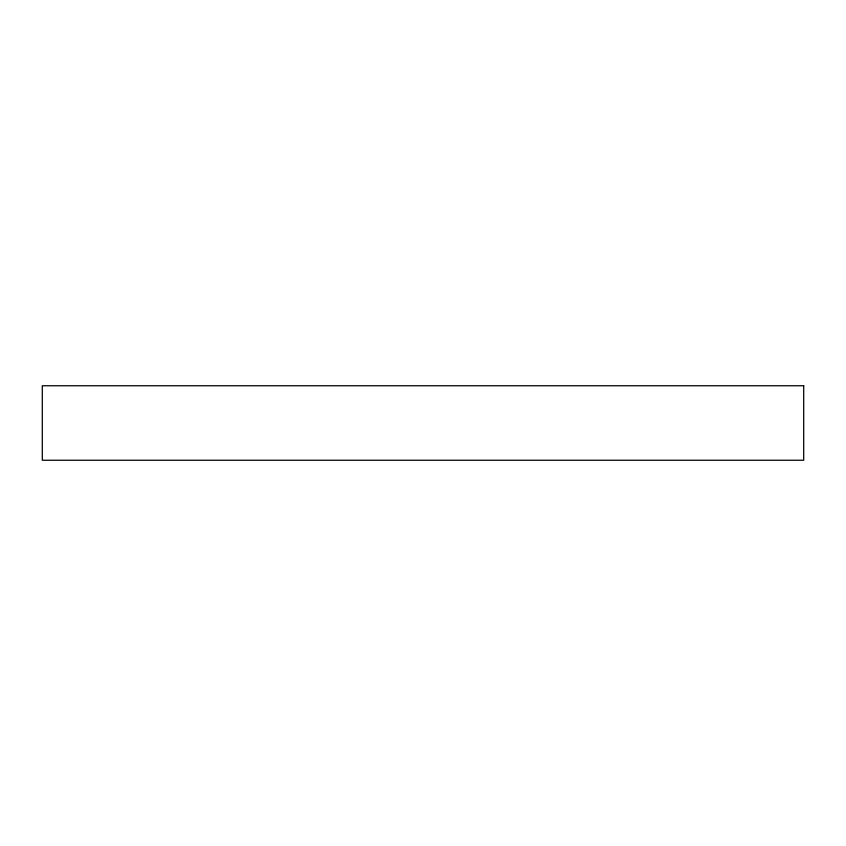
<?xml version="1.0" encoding="UTF-8"?>
<svg xmlns="http://www.w3.org/2000/svg" width="846" height="846" viewBox="0 0 846 846"><rect width="100%" height="100%" fill="white"/><g stroke="black" fill="none" stroke-linecap="round" stroke-linejoin="round"><path stroke-width="1.27" d="M803.7 385.755L42.3 385.755L42.3 460.245L803.7 460.245L803.7 385.755"/></g></svg>
